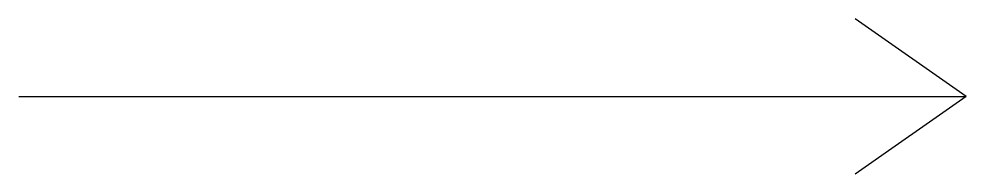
# Model space of a CAD drawing. Extents: x 0 to 7, y -0.57 to 0.57.
import ezdxf

# ---------------------------------------------------------------- set-up
doc = ezdxf.new("R2010")
doc.units = 0
doc.layers.get('0').update_dxf_attribs({"linetype": 'CONTINUOUS'})

msp = doc.modelspace()

# ---------------------------------------------------------------- linework, layer by layer
at = {"color": 0}
for p, q in [((7, 0), (6.1808, 0.5736)), ((0, 0), (7, 0)), ((7, 0), (6.1808, -0.5736))]:
    msp.add_line(p, q, dxfattribs=at)

doc.saveas('drawing.dxf')
